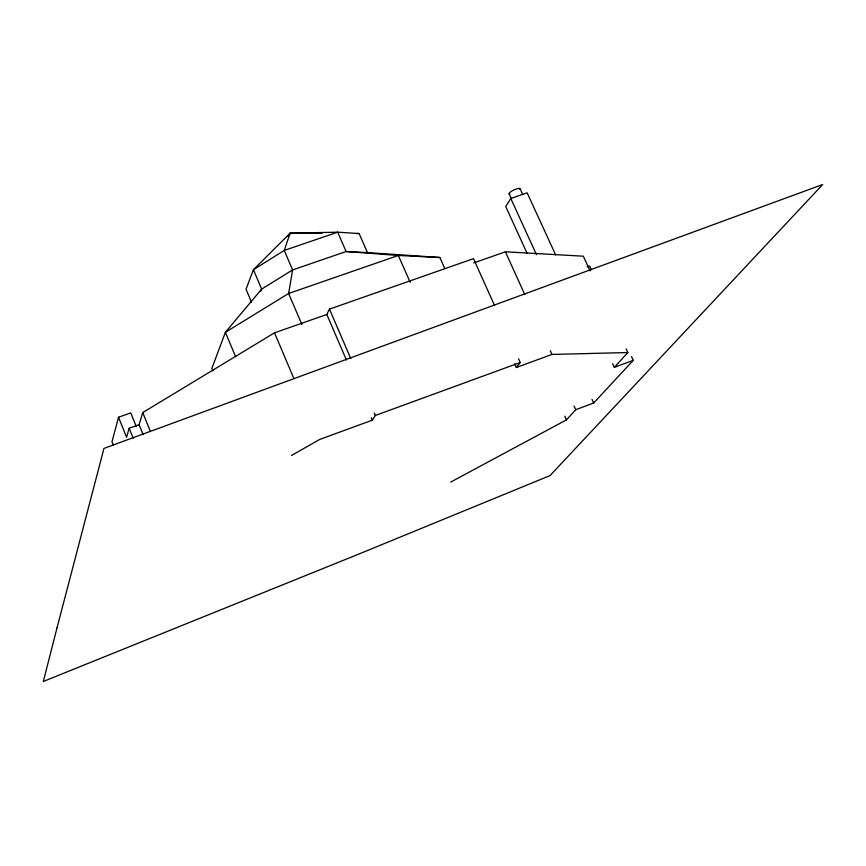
<?xml version="1.0" encoding="UTF-8"?>
<svg xmlns="http://www.w3.org/2000/svg" width="866" height="866" viewBox="0 0 866 866"><rect width="100%" height="100%" fill="white"/><g stroke="black" fill="none" stroke-linecap="round" stroke-linejoin="round"><path stroke-width="1.3" d="M136.319 426.635L130.755 412.898L118.523 417.239L111.963 441.844L113.414 445.47M494.378 305.081L473.496 258.653L329.448 309.119L326.807 314.477L274.5 332.825L142.738 412.562L139.101 424.719L129.175 428.248L126.588 437.254L118.523 417.239M289.114 235.704L290.078 233.192L337.686 232.185L359.119 233.549L367.465 252.601L439.852 257.505L444.713 268.395M260.709 291.496L261.662 289.114L292.611 269.932L346.119 251.53L367.465 252.601M555.658 254.929L527.156 192.847L510.799 198.487L505.733 206.509L526.993 253.132M291.561 455.44L319.716 439.43L372.348 420.172L375.324 415.474L520.217 362.518L518.561 358.849M514.675 363.796L516.331 367.487L520.217 362.518M287.588 236.364L290.078 233.192L321.946 233.355M450.731 482.07L566.472 419.869L575.717 409.715L593.675 403.004L633.263 360.343L631.563 356.662M612.63 363.666L614.33 367.357L627.828 352.538L626.14 348.879M614.33 367.357L633.263 360.343M516.331 367.487L551.967 354.443L627.828 352.538M587.126 266.89L589.638 265.992L591.337 269.662M473.756 262.907L505.398 251.811L583.305 256.195L590.071 270.831M356.456 233.528L359.119 233.549M439.852 257.505L398.328 255.459L346.119 251.53L337.686 232.185L284.243 250.426L253.424 269.727L246.031 289.212L251.551 302.256M520.206 188.961L522.685 194.385M509.067 193.713L511.546 199.137M510.799 198.487L536.455 254.626M591.998 399.323L593.675 403.004M505.398 251.811L524.796 294.581M550.3 350.784L551.967 354.443M574.05 406.035L575.717 409.715M564.805 416.178L566.472 419.869M410.192 282.327L398.328 255.459L288.627 293.487L225.387 332.295L211.878 368.407L212.895 370.865M329.448 309.119L350.784 358.578M374.253 412.995L375.324 415.474M326.807 314.477L346.4 359.953M371.287 417.715L372.348 420.172M301.909 324.566L288.627 293.487L292.611 269.932L284.243 250.426L290.078 233.192L253.424 269.727L261.662 289.114L225.387 332.295L235.66 356.824M274.5 332.825L293.953 378.691M142.738 412.562L150.348 431.279M139.101 424.719L143.128 434.656M129.175 428.248L133.191 438.207M509.825 194.244A6.094 1.57 -24.8 0 1 513.895 189.946A6.094 1.57 -24.8 0 1 520.011 189.492M57.026 627.85L43.3 681.488L357.117 554.77L550.051 475.586L822.7 184.512L103.952 448.415L57.026 627.85"/></g></svg>
